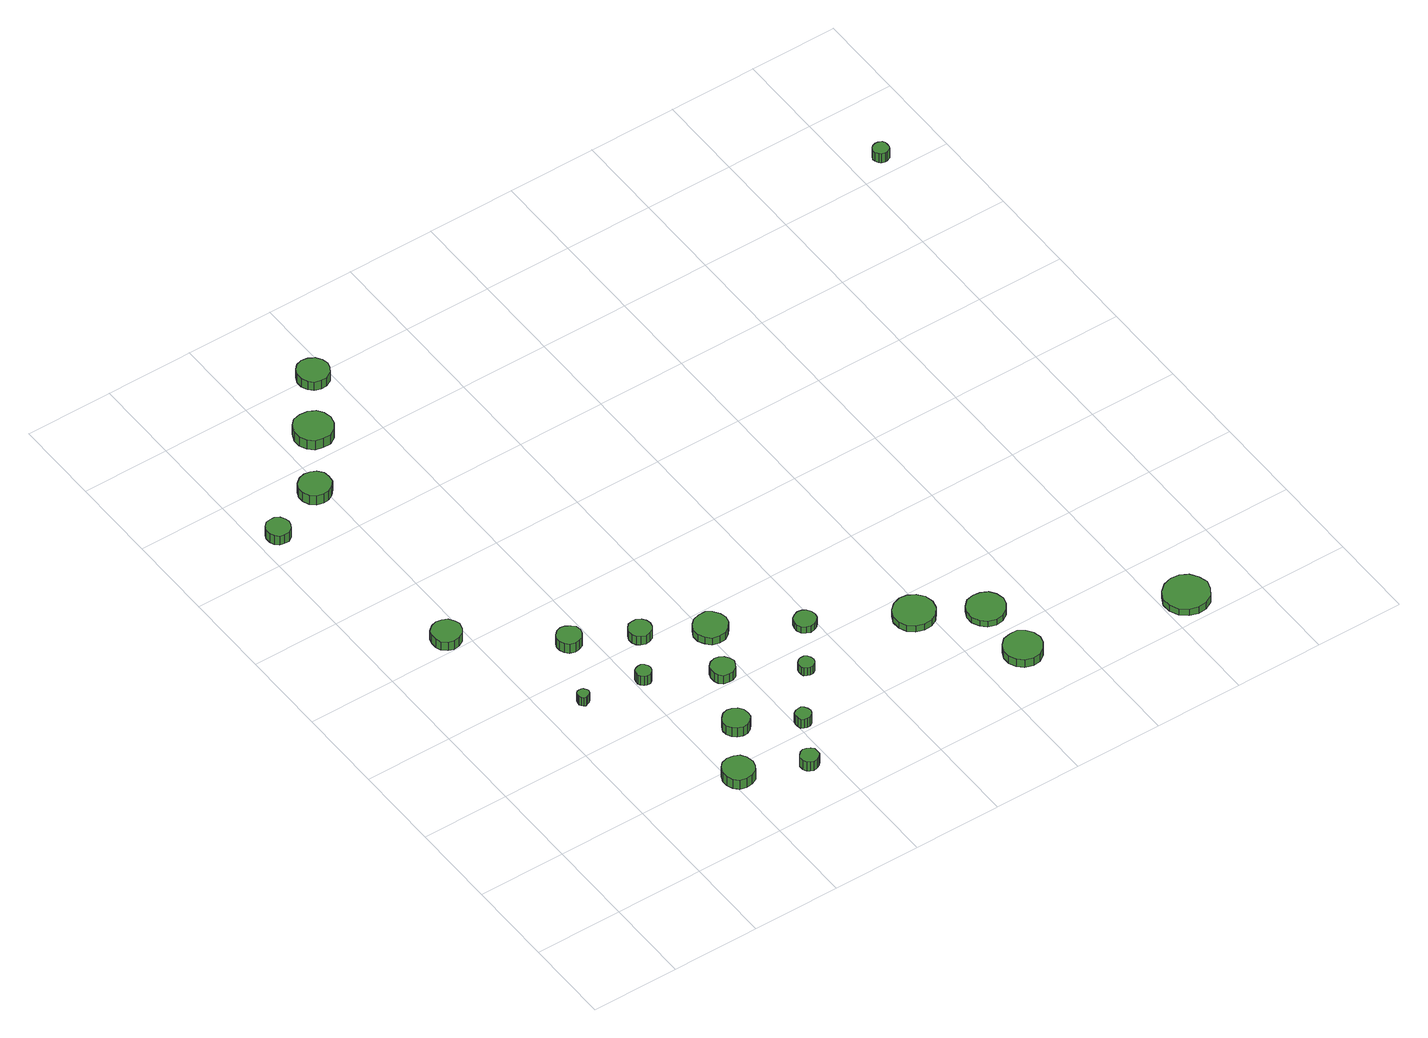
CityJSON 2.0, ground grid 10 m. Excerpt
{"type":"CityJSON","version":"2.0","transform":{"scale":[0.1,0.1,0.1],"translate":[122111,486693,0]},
"CityObjects":{
"tree1":{"type":"SolitaryVegetationObject","attributes":{"function":"something"},"geometry":[{"type":"MultiSurface","lod":"1","boundaries":[[[0,1,2,3,4,5,6,7,8,9,10,11,12,13,14]],[[15,16,17,18,19,20,21,22,23,24,25,26,27,28,29]],[[0,29,28,1]],[[1,28,27,2]],[[2,27,26,3]],[[3,26,25,4]],[[4,25,24,5]],[[5,24,23,6]],[[6,23,22,7]],[[7,22,21,8]],[[8,21,20,9]],[[9,20,19,10]],[[10,19,18,11]],[[11,18,17,12]],[[12,17,16,13]],[[13,16,15,14]],[[14,15,29,0]]]}]},
"tree2":{"type":"SolitaryVegetationObject","attributes":{"function":"something"},"geometry":[{"type":"MultiSurface","lod":"1","boundaries":[[[30,31,32,33,34,35,36,37,38,39,40,41,42,43,44]],[[45,46,47,48,49,50,51,52,53,54,55,56,57,58,59]],[[30,59,58,31]],[[31,58,57,32]],[[32,57,56,33]],[[33,56,55,34]],[[34,55,54,35]],[[35,54,53,36]],[[36,53,52,37]],[[37,52,51,38]],[[38,51,50,39]],[[39,50,49,40]],[[40,49,48,41]],[[41,48,47,42]],[[42,47,46,43]],[[43,46,45,44]],[[44,45,59,30]]]}]},
"tree3":{"type":"SolitaryVegetationObject","attributes":{"function":"something"},"geometry":[{"type":"MultiSurface","lod":"1","boundaries":[[[60,61,62,63,64,65,66,67,68,69,70,71,72,73,74]],[[75,76,77,78,79,80,81,82,83,84,85,86,87,88,89]],[[60,89,88,61]],[[61,88,87,62]],[[62,87,86,63]],[[63,86,85,64]],[[64,85,84,65]],[[65,84,83,66]],[[66,83,82,67]],[[67,82,81,68]],[[68,81,80,69]],[[69,80,79,70]],[[70,79,78,71]],[[71,78,77,72]],[[72,77,76,73]],[[73,76,75,74]],[[74,75,89,60]]]}]},
"tree4":{"type":"SolitaryVegetationObject","attributes":{"function":"something"},"geometry":[{"type":"MultiSurface","lod":"1","boundaries":[[[90,91,92,93,94,95,96,97,98,99,100,101,102,103,104]],[[105,106,107,108,109,110,111,112,113,114,115,116,117,118,119]],[[90,119,118,91]],[[91,118,117,92]],[[92,117,116,93]],[[93,116,115,94]],[[94,115,114,95]],[[95,114,113,96]],[[96,113,112,97]],[[97,112,111,98]],[[98,111,110,99]],[[99,110,109,100]],[[100,109,108,101]],[[101,108,107,102]],[[102,107,106,103]],[[103,106,105,104]],[[104,105,119,90]]]}]},
"tree5":{"type":"SolitaryVegetationObject","attributes":{"function":"something"},"geometry":[{"type":"MultiSurface","lod":"1","boundaries":[[[120,121,122,123,124,125,126,127,128,129,130,131,132,133,134]],[[135,136,137,138,139,140,141,142,143,144,145,146,147,148,149]],[[120,149,148,121]],[[121,148,147,122]],[[122,147,146,123]],[[123,146,145,124]],[[124,145,144,125]],[[125,144,143,126]],[[126,143,142,127]],[[127,142,141,128]],[[128,141,140,129]],[[129,140,139,130]],[[130,139,138,131]],[[131,138,137,132]],[[132,137,136,133]],[[133,136,135,134]],[[134,135,149,120]]]}]},
"tree6":{"type":"SolitaryVegetationObject","attributes":{"function":"something"},"geometry":[{"type":"MultiSurface","lod":"1","boundaries":[[[150,151,152,153,154,155,156,157,158,159,160,161,162,163,164]],[[165,166,167,168,169,170,171,172,173,174,175,176,177,178,179]],[[150,179,178,151]],[[151,178,177,152]],[[152,177,176,153]],[[153,176,175,154]],[[154,175,174,155]],[[155,174,173,156]],[[156,173,172,157]],[[157,172,171,158]],[[158,171,170,159]],[[159,170,169,160]],[[160,169,168,161]],[[161,168,167,162]],[[162,167,166,163]],[[163,166,165,164]],[[164,165,179,150]]]}]},
"tree7":{"type":"SolitaryVegetationObject","attributes":{"function":"something"},"geometry":[{"type":"MultiSurface","lod":"1","boundaries":[[[180,181,182,183,184,185,186,187,188,189,190,191,192,193,194]],[[195,196,197,198,199,200,201,202,203,204,205,206,207,208,209]],[[180,209,208,181]],[[181,208,207,182]],[[182,207,206,183]],[[183,206,205,184]],[[184,205,204,185]],[[185,204,203,186]],[[186,203,202,187]],[[187,202,201,188]],[[188,201,200,189]],[[189,200,199,190]],[[190,199,198,191]],[[191,198,197,192]],[[192,197,196,193]],[[193,196,195,194]],[[194,195,209,180]]]}]},
"tree8":{"type":"SolitaryVegetationObject","attributes":{"function":"something"},"geometry":[{"type":"MultiSurface","lod":"1","boundaries":[[[210,211,212,213,214,215,216,217,218,219,220,221,222,223,224]],[[225,226,227,228,229,230,231,232,233,234,235,236,237,238,239]],[[210,239,238,211]],[[211,238,237,212]],[[212,237,236,213]],[[213,236,235,214]],[[214,235,234,215]],[[215,234,233,216]],[[216,233,232,217]],[[217,232,231,218]],[[218,231,230,219]],[[219,230,229,220]],[[220,229,228,221]],[[221,228,227,222]],[[222,227,226,223]],[[223,226,225,224]],[[224,225,239,210]]]}]},
"tree9":{"type":"SolitaryVegetationObject","attributes":{"function":"something"},"geometry":[{"type":"MultiSurface","lod":"1","boundaries":[[[240,241,242,243,244,245,246,247,248,249,250,251,252,253,254]],[[255,256,257,258,259,260,261,262,263,264,265,266,267,268,269]],[[240,269,268,241]],[[241,268,267,242]],[[242,267,266,243]],[[243,266,265,244]],[[244,265,264,245]],[[245,264,263,246]],[[246,263,262,247]],[[247,262,261,248]],[[248,261,260,249]],[[249,260,259,250]],[[250,259,258,251]],[[251,258,257,252]],[[252,257,256,253]],[[253,256,255,254]],[[254,255,269,240]]]}]},
"tree10":{"type":"SolitaryVegetationObject","attributes":{"function":"something"},"geometry":[{"type":"MultiSurface","lod":"1","boundaries":[[[270,271,272,273,274,275,276,277,278,279,280,281,282,283,284]],[[285,286,287,288,289,290,291,292,293,294,295,296,297,298,299]],[[270,299,298,271]],[[271,298,297,272]],[[272,297,296,273]],[[273,296,295,274]],[[274,295,294,275]],[[275,294,293,276]],[[276,293,292,277]],[[277,292,291,278]],[[278,291,290,279]],[[279,290,289,280]],[[280,289,288,281]],[[281,288,287,282]],[[282,287,286,283]],[[283,286,285,284]],[[284,285,299,270]]]}]},
"tree11":{"type":"SolitaryVegetationObject","attributes":{"function":"something"},"geometry":[{"type":"MultiSurface","lod":"1","boundaries":[[[300,301,302,303,304,305,306,307,308,309,310,311,312,313,314]],[[315,316,317,318,319,320,321,322,323,324,325,326,327,328,329]],[[300,329,328,301]],[[301,328,327,302]],[[302,327,326,303]],[[303,326,325,304]],[[304,325,324,305]],[[305,324,323,306]],[[306,323,322,307]],[[307,322,321,308]],[[308,321,320,309]],[[309,320,319,310]],[[310,319,318,311]],[[311,318,317,312]],[[312,317,316,313]],[[313,316,315,314]],[[314,315,329,300]]]}]},
"tree12":{"type":"SolitaryVegetationObject","attributes":{"function":"something"},"geometry":[{"type":"MultiSurface","lod":"1","boundaries":[[[330,331,332,333,334,335,336,337,338,339,340,341,342,343,344]],[[345,346,347,348,349,350,351,352,353,354,355,356,357,358,359]],[[330,359,358,331]],[[331,358,357,332]],[[332,357,356,333]],[[333,356,355,334]],[[334,355,354,335]],[[335,354,353,336]],[[336,353,352,337]],[[337,352,351,338]],[[338,351,350,339]],[[339,350,349,340]],[[340,349,348,341]],[[341,348,347,342]],[[342,347,346,343]],[[343,346,345,344]],[[344,345,359,330]]]}]},
"tree13":{"type":"SolitaryVegetationObject","attributes":{"function":"something"},"geometry":[{"type":"MultiSurface","lod":"1","boundaries":[[[360,361,362,363,364,365,366,367,368,369,370,371,372,373,374]],[[375,376,377,378,379,380,381,382,383,384,385,386,387,388,389]],[[360,389,388,361]],[[361,388,387,362]],[[362,387,386,363]],[[363,386,385,364]],[[364,385,384,365]],[[365,384,383,366]],[[366,383,382,367]],[[367,382,381,368]],[[368,381,380,369]],[[369,380,379,370]],[[370,379,378,371]],[[371,378,377,372]],[[372,377,376,373]],[[373,376,375,374]],[[374,375,389,360]]]}]},
"tree14":{"type":"SolitaryVegetationObject","attributes":{"function":"something"},"geometry":[{"type":"MultiSurface","lod":"1","boundaries":[[[390,391,392,393,394,395,396,397,398,399,400,401,402,403,404]],[[405,406,407,408,409,410,411,412,413,414,415,416,417,418,419]],[[390,419,418,391]],[[391,418,417,392]],[[392,417,416,393]],[[393,416,415,394]],[[394,415,414,395]],[[395,414,413,396]],[[396,413,412,397]],[[397,412,411,398]],[[398,411,410,399]],[[399,410,409,400]],[[400,409,408,401]],[[401,408,407,402]],[[402,407,406,403]],[[403,406,405,404]],[[404,405,419,390]]]}]},
"tree15":{"type":"SolitaryVegetationObject","attributes":{"function":"something"},"geometry":[{"type":"MultiSurface","lod":"1","boundaries":[[[420,421,422,423,424,425,426,427,428,429,430,431,432,433,434]],[[435,436,437,438,439,440,441,442,443,444,445,446,447,448,449]],[[420,449,448,421]],[[421,448,447,422]],[[422,447,446,423]],[[423,446,445,424]],[[424,445,444,425]],[[425,444,443,426]],[[426,443,442,427]],[[427,442,441,428]],[[428,441,440,429]],[[429,440,439,430]],[[430,439,438,431]],[[431,438,437,432]],[[432,437,436,433]],[[433,436,435,434]],[[434,435,449,420]]]}]},
"tree16":{"type":"SolitaryVegetationObject","attributes":{"function":"something"},"geometry":[{"type":"MultiSurface","lod":"1","boundaries":[[[450,451,452,453,454,455,456,457,458,459,460,461,462,463,464]],[[465,466,467,468,469,470,471,472,473,474,475,476,477,478,479]],[[450,479,478,451]],[[451,478,477,452]],[[452,477,476,453]],[[453,476,475,454]],[[454,475,474,455]],[[455,474,473,456]],[[456,473,472,457]],[[457,472,471,458]],[[458,471,470,459]],[[459,470,469,460]],[[460,469,468,461]],[[461,468,467,462]],[[462,467,466,463]],[[463,466,465,464]],[[464,465,479,450]]]}]},
"tree17":{"type":"SolitaryVegetationObject","attributes":{"function":"something"},"geometry":[{"type":"MultiSurface","lod":"1","boundaries":[[[480,481,482,483,484,485,486,487,488,489,490,491,492,493,494]],[[495,496,497,498,499,500,501,502,503,504,505,506,507,508,509]],[[480,509,508,481]],[[481,508,507,482]],[[482,507,506,483]],[[483,506,505,484]],[[484,505,504,485]],[[485,504,503,486]],[[486,503,502,487]],[[487,502,501,488]],[[488,501,500,489]],[[489,500,499,490]],[[490,499,498,491]],[[491,498,497,492]],[[492,497,496,493]],[[493,496,495,494]],[[494,495,509,480]]]}]},
"tree18":{"type":"SolitaryVegetationObject","attributes":{"function":"something"},"geometry":[{"type":"MultiSurface","lod":"1","boundaries":[[[510,511,512,513,514,515,516,517,518,519,520,521,522,523,524]],[[525,526,527,528,529,530,531,532,533,534,535,536,537,538,539]],[[510,539,538,511]],[[511,538,537,512]],[[512,537,536,513]],[[513,536,535,514]],[[514,535,534,515]],[[515,534,533,516]],[[516,533,532,517]],[[517,532,531,518]],[[518,531,530,519]],[[519,530,529,520]],[[520,529,528,521]],[[521,528,527,522]],[[522,527,526,523]],[[523,526,525,524]],[[524,525,539,510]]]}]},
"tree19":{"type":"SolitaryVegetationObject","attributes":{"function":"something"},"geometry":[{"type":"MultiSurface","lod":"1","boundaries":[[[540,541,542,543,544,545,546,547,548,549,550,551,552,553,554]],[[555,556,557,558,559,560,561,562,563,564,565,566,567,568,569]],[[540,569,568,541]],[[541,568,567,542]],[[542,567,566,543]],[[543,566,565,544]],[[544,565,564,545]],[[545,564,563,546]],[[546,563,562,547]],[[547,562,561,548]],[[548,561,560,549]],[[549,560,559,550]],[[550,559,558,551]],[[551,558,557,552]],[[552,557,556,553]],[[553,556,555,554]],[[554,555,569,540]]]}]},
"tree20":{"type":"SolitaryVegetationObject","attributes":{"function":"something"},"geometry":[{"type":"MultiSurface","lod":"1","boundaries":[[[570,571,572,573,574,575,576,577,578,579,580,581,582,583,584]],[[585,586,587,588,589,590,591,592,593,594,595,596,597,598,599]],[[570,599,598,571]],[[571,598,597,572]],[[572,597,596,573]],[[573,596,595,574]],[[574,595,594,575]],[[575,594,593,576]],[[576,593,592,577]],[[577,592,591,578]],[[578,591,590,579]],[[579,590,589,580]],[[580,589,588,581]],[[581,588,587,582]],[[582,587,586,583]],[[583,586,585,584]],[[584,585,599,570]]]}]},
"tree21":{"type":"SolitaryVegetationObject","attributes":{"function":"something"},"geometry":[{"type":"MultiSurface","lod":"1","boundaries":[[[600,601,602,603,604,605,606,607,608,609,610,611,612,613,614]],[[615,616,617,618,619,620,621,622,623,624,625,626,627,628,629]],[[600,629,628,601]],[[601,628,627,602]],[[602,627,626,603]],[[603,626,625,604]],[[604,625,624,605]],[[605,624,623,606]],[[606,623,622,607]],[[607,622,621,608]],[[608,621,620,609]],[[609,620,619,610]],[[610,619,618,611]],[[611,618,617,612]],[[612,617,616,613]],[[613,616,615,614]],[[614,615,629,600]]]}]},
"tree22":{"type":"SolitaryVegetationObject","attributes":{"function":"something"},"geometry":[{"type":"MultiSurface","lod":"1","boundaries":[[[630,631,632,633,634,635,636,637,638,639,640,641,642,643,644]],[[645,646,647,648,649,650,651,652,653,654,655,656,657,658,659]],[[630,659,658,631]],[[631,658,657,632]],[[632,657,656,633]],[[633,656,655,634]],[[634,655,654,635]],[[635,654,653,636]],[[636,653,652,637]],[[637,652,651,638]],[[638,651,650,639]],[[639,650,649,640]],[[640,649,648,641]],[[641,648,647,642]],[[642,647,646,643]],[[643,646,645,644]],[[644,645,659,630]]]}]}
},
"vertices":[
[94,414,17],[92,420,17],[88,426,17],[82,429,17],[75,430,17],[69,428,17],[63,423,17],[61,417,17],[61,410,17],[63,404,17],[69,399,17],[75,397,17],[82,398,17],[88,401,17],[92,407,17],[92,407,5],[88,401,5],[82,398,5],[75,397,5],[69,399,5],[63,404,5],[61,410,5],[61,417,5],[63,423,5],[69,428,5],[75,430,5],[82,429,5],[88,426,5],[92,420,5],[94,414,5],
[35,632,18],[34,637,18],[31,642,18],[26,645,18],[20,645,18],[15,644,18],[11,640,18],[9,635,18],[9,629,18],[11,624,18],[15,620,18],[20,619,18],[26,619,18],[31,622,18],[34,627,18],[34,627,5],[31,622,5],[26,619,5],[20,619,5],[15,620,5],[11,624,5],[9,629,5],[9,635,5],[11,640,5],[15,644,5],[20,645,5],[26,645,5],[31,642,5],[34,637,5],[35,632,5],
[147,262,16],[146,264,16],[144,267,16],[142,268,16],[139,268,16],[137,268,16],[135,266,16],[134,263,16],[134,260,16],[135,258,16],[137,256,16],[139,255,16],[142,256,16],[144,257,16],[146,259,16],[146,259,4],[144,257,4],[142,256,4],[139,255,4],[137,256,4],[135,258,4],[134,260,4],[134,263,4],[135,266,4],[137,268,4],[139,268,4],[142,268,4],[144,267,4],[146,264,4],[147,262,4],
[226,84,16],[224,92,16],[220,98,16],[214,101,16],[206,102,16],[199,100,16],[194,95,16],[191,88,16],[191,81,16],[194,74,16],[199,69,16],[206,67,16],[214,68,16],[220,71,16],[224,77,16],[224,77,3],[220,71,3],[214,68,3],[206,67,3],[199,69,3],[194,74,3],[191,81,3],[191,88,3],[194,95,3],[199,100,3],[206,102,3],[214,101,3],[220,98,3],[224,92,3],[226,84,3],
[191,339,14],[190,345,14],[186,349,14],[181,352,14],[176,353,14],[170,351,14],[166,347,14],[164,342,14],[164,337,14],[166,332,14],[170,328,14],[176,326,14],[181,327,14],[186,329,14],[190,334,14],[190,334,1],[186,329,1],[181,327,1],[176,326,1],[170,328,1],[166,332,1],[164,337,1],[164,342,1],[166,347,1],[170,351,1],[176,353,1],[181,352,1],[186,349,1],[190,345,1],[191,339,1],
[218,254,15],[217,257,15],[215,260,15],[212,262,15],[208,262,15],[205,261,15],[202,259,15],[201,255,15],[201,252,15],[202,249,15],[205,246,15],[208,245,15],[212,245,15],[215,247,15],[217,250,15],[217,250,2],[215,247,2],[212,245,2],[208,245,2],[205,246,2],[202,249,2],[201,252,2],[201,255,2],[202,259,2],[205,261,2],[208,262,2],[212,262,2],[215,260,2],[217,257,2],[218,254,2],
[105,661,18],[104,668,18],[99,674,18],[93,677,18],[86,678,18],[79,676,18],[73,671,18],[70,664,18],[70,657,18],[73,650,18],[79,645,18],[86,643,18],[93,644,18],[99,647,18],[104,653,18],[104,653,5],[99,647,5],[93,644,5],[86,643,5],[79,645,5],[73,650,5],[70,657,5],[70,664,5],[73,671,5],[79,676,5],[86,678,5],[93,677,5],[99,674,5],[104,668,5],[105,661,5],
[262,144,15],[261,150,15],[257,155,15],[252,158,15],[246,159,15],[240,157,15],[236,153,15],[233,147,15],[233,141,15],[236,136,15],[240,132,15],[246,130,15],[252,130,15],[257,133,15],[261,138,15],[261,138,2],[257,133,2],[252,130,2],[246,130,2],[240,132,2],[236,136,2],[233,141,2],[233,147,2],[236,153,2],[240,157,2],[246,159,2],[252,158,2],[257,155,2],[261,150,2],[262,144,2],
[288,58,15],[288,63,15],[285,66,15],[281,68,15],[277,69,15],[273,67,15],[270,64,15],[268,61,15],[268,56,15],[270,52,15],[273,50,15],[277,48,15],[281,49,15],[285,51,15],[288,54,15],[288,54,2],[285,51,2],[281,49,2],[277,48,2],[273,50,2],[270,52,2],[268,56,2],[268,61,2],[270,64,2],[273,67,2],[277,69,2],[281,68,2],[285,66,2],[288,63,2],[288,58,2],
[255,307,13],[254,312,13],[251,316,13],[246,319,13],[241,319,13],[236,318,13],[232,314,13],[230,309,13],[230,304,13],[232,299,13],[236,296,13],[241,294,13],[246,295,13],[251,297,13],[254,302,13],[254,302,1],[251,297,1],[246,295,1],[241,294,1],[236,296,1],[232,299,1],[230,304,1],[230,309,1],[232,314,1],[236,318,1],[241,319,1],[246,319,1],[251,316,1],[254,312,1],[255,307,1],
[316,110,15],[315,114,15],[313,117,15],[310,119,15],[306,119,15],[303,118,15],[300,116,15],[299,112,15],[299,109,15],[300,105,15],[303,103,15],[306,102,15],[310,102,15],[313,104,15],[315,107,15],[315,107,2],[313,104,2],[310,102,2],[306,102,2],[303,103,2],[300,105,2],[299,109,2],[299,112,2],[300,116,2],[303,118,2],[306,119,2],[310,119,2],[313,117,2],[315,114,2],[316,110,2],
[294,214,13],[292,220,13],[289,224,13],[284,227,13],[279,228,13],[273,226,13],[269,222,13],[267,217,13],[267,211,13],[269,206,13],[273,202,13],[279,201,13],[284,201,13],[289,204,13],[292,209,13],[292,209,1],[289,204,1],[284,201,1],[279,201,1],[273,202,1],[269,206,1],[267,211,1],[267,217,1],[269,222,1],[273,226,1],[279,228,1],[284,227,1],[289,224,1],[292,220,1],[294,214,1],
[154,727,20],[152,736,20],[147,743,20],[139,747,20],[130,748,20],[121,746,20],[115,740,20],[111,731,20],[111,722,20],[115,714,20],[121,708,20],[130,706,20],[139,706,20],[147,711,20],[152,718,20],[152,718,7],[147,711,7],[139,706,7],[130,706,7],[121,708,7],[115,714,7],[111,722,7],[111,731,7],[115,740,7],[121,746,7],[130,748,7],[139,747,7],[147,743,7],[152,736,7],[154,727,7],
[324,271,11],[322,278,11],[317,285,11],[311,289,11],[303,289,11],[295,287,11],[290,282,11],[286,275,11],[286,267,11],[290,260,11],[295,254,11],[303,252,11],[311,253,11],[317,257,11],[322,263,11],[322,263,1],[317,257,1],[311,253,1],[303,252,1],[295,254,1],[290,260,1],[286,267,1],[286,275,1],[290,282,1],[295,287,1],[303,289,1],[311,289,1],[317,285,1],[322,278,1],[324,271,1],
[362,170,12],[361,174,12],[359,177,12],[356,179,12],[352,179,12],[349,178,12],[346,175,12],[345,172,12],[345,168,12],[346,165,12],[349,163,12],[352,162,12],[356,162,12],[359,164,12],[361,167,12],[361,167,1],[359,164,1],[356,162,1],[352,162,1],[349,163,1],[346,165,1],[345,168,1],[345,172,1],[346,175,1],[349,178,1],[352,179,1],[356,179,1],[359,177,1],[361,174,1],[362,170,1],
[195,791,21],[193,798,21],[189,804,21],[182,808,21],[175,809,21],[168,807,21],[163,802,21],[160,795,21],[160,788,21],[163,781,21],[168,776,21],[175,774,21],[182,774,21],[189,778,21],[193,784,21],[193,784,9],[189,778,9],[182,774,9],[175,774,9],[168,776,9],[163,781,9],[160,788,9],[160,795,9],[163,802,9],[168,807,9],[175,809,9],[182,808,9],[189,804,9],[193,798,9],[195,791,9],
[401,223,10],[400,228,10],[397,233,10],[393,235,10],[388,236,10],[383,234,10],[379,231,10],[377,226,10],[377,221,10],[379,216,10],[383,213,10],[388,211,10],[393,212,10],[397,214,10],[400,218,10],[400,218,1],[397,214,1],[393,212,1],[388,211,1],[383,213,1],[379,216,1],[377,221,1],[377,226,1],[379,231,1],[383,234,1],[388,236,1],[393,235,1],[397,233,1],[400,228,1],[401,223,1],
[509,169,10],[507,179,10],[501,186,10],[493,191,10],[484,192,10],[475,189,10],[468,183,10],[464,174,10],[464,165,10],[468,156,10],[475,150,10],[484,147,10],[493,148,10],[501,152,10],[507,160,10],[507,160,1],[501,152,1],[493,148,1],[484,147,1],[475,150,1],[468,156,1],[464,165,1],[464,174,1],[468,183,1],[475,189,1],[484,192,1],[493,191,1],[501,186,1],[507,179,1],[509,169,1],
[569,64,11],[567,73,11],[562,80,11],[555,85,11],[546,85,11],[537,83,11],[531,77,11],[527,69,11],[527,60,11],[531,52,11],[537,46,11],[546,43,11],[555,44,11],[562,49,11],[567,56,11],[567,56,0],[562,49,0],[555,44,0],[546,43,0],[537,46,0],[531,52,0],[527,60,0],[527,69,0],[531,77,0],[537,83,0],[546,85,0],[555,85,0],[562,80,0],[567,73,0],[569,64,0],
[571,132,9],[569,141,9],[564,148,9],[556,152,9],[548,153,9],[539,151,9],[533,145,9],[529,137,9],[529,128,9],[533,120,9],[539,114,9],[548,111,9],[556,112,9],[564,117,9],[569,124,9],[569,124,1],[564,117,1],[556,112,1],[548,111,1],[539,114,1],[533,120,1],[529,128,1],[529,137,1],[533,145,1],[539,151,1],[548,153,1],[556,152,1],[564,148,1],[569,141,1],[571,132,1],
[754,32,9],[751,42,9],[745,51,9],[736,56,9],[726,57,9],[716,54,9],[708,47,9],[703,37,9],[703,27,9],[708,17,9],[716,10,9],[726,7,9],[736,8,9],[745,13,9],[751,22,9],[751,22,0],[745,13,0],[736,8,0],[726,7,0],[716,10,0],[708,17,0],[703,27,0],[703,37,0],[708,47,0],[716,54,0],[726,57,0],[736,56,0],[745,51,0],[751,42,0],[754,32,0],
[837,715,24],[837,718,24],[835,721,24],[831,723,24],[828,723,24],[824,722,24],[822,720,24],[820,716,24],[820,713,24],[822,709,24],[824,707,24],[828,706,24],[831,706,24],[835,708,24],[837,711,24],[837,711,11],[835,708,11],[831,706,11],[828,706,11],[824,707,11],[822,709,11],[820,713,11],[820,716,11],[822,720,11],[824,722,11],[828,723,11],[831,723,11],[835,721,11],[837,718,11],[837,715,11]
]}
